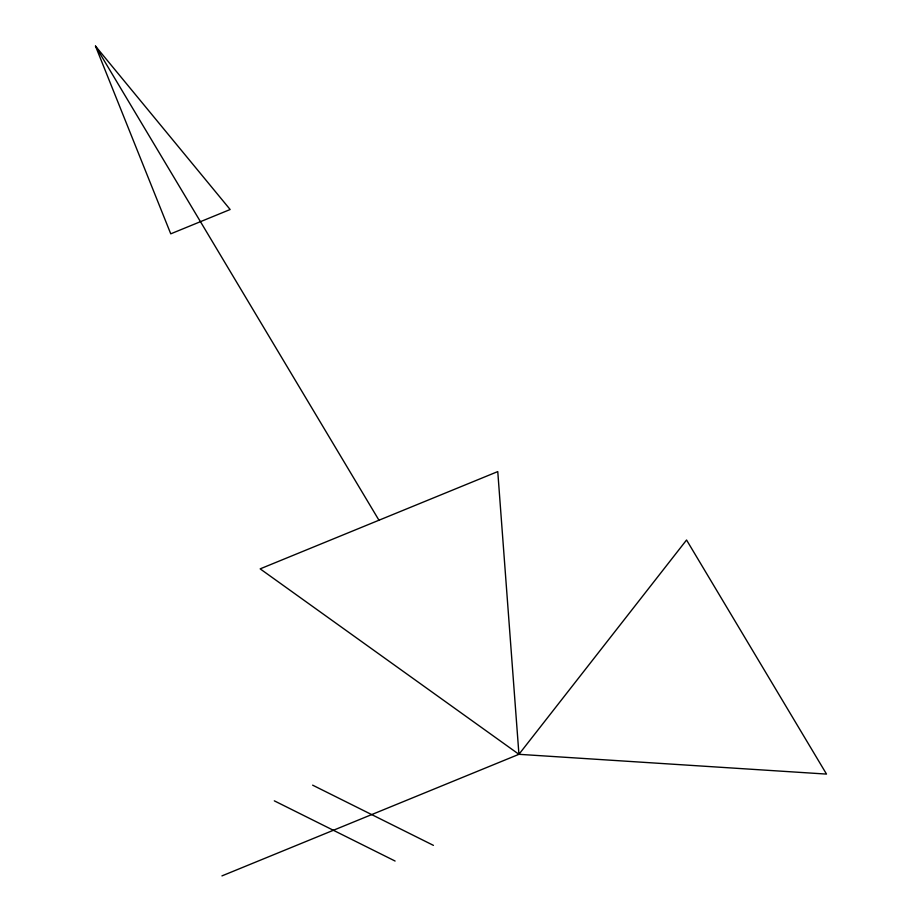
<?xml version="1.0" encoding="UTF-8"?>
<svg xmlns="http://www.w3.org/2000/svg" width="922" height="922" viewBox="0 0 922 922"><rect width="100%" height="100%" fill="white"/><g stroke="black" fill="none" stroke-linecap="round" stroke-linejoin="round"><path stroke-width="1.38" d="M518.936 754.311L497.765 471.591L260.165 568.862L518.936 754.311L686.556 540.004L826.515 774.088L518.936 754.311L221.937 875.9M312.627 785.152L433.421 845.359M274.307 800.838L395.1 861.044M95.485 46.1L230.154 209.513L170.754 233.831L95.485 46.1L378.965 520.227"/></g></svg>
